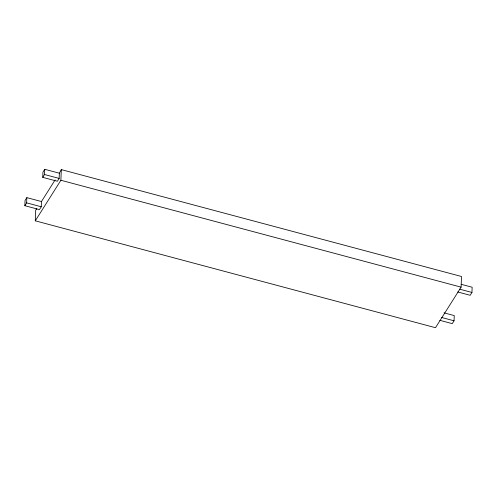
<?xml version="1.0" encoding="UTF-8"?>
<svg xmlns="http://www.w3.org/2000/svg" width="497" height="497" viewBox="0 0 497 497"><rect width="100%" height="100%" fill="white"/><g stroke="black" fill="none" stroke-linecap="round" stroke-linejoin="round"><path stroke-width="0.75" d="M41.462 201.546L41.257 206.764L39.468 209.604L24.85 205.696L25.049 200.477L26.838 197.638L41.462 201.546L55.092 179.957M24.85 205.696L26.639 202.863L26.838 197.638M59.36 173.198L44.736 169.297L42.947 172.13L42.748 177.354L57.366 181.256L59.155 178.423L59.36 173.198L61.299 169.614L461.514 276.5L461.104 287.148L435.496 327.703L35.281 220.817L35.691 210.169L36.685 208.585L36.666 209.138M42.748 177.354L44.537 174.515L44.736 169.297M35.281 220.817L60.889 180.262L61.299 169.614M439.833 320.317L452.264 323.634L454.053 320.801L454.252 315.576L444.02 312.843M457.731 291.969L470.162 295.286L471.951 292.453L472.15 287.229L461.185 284.303M44.537 174.515L59.155 178.423M60.889 180.262L461.104 287.148M459.52 289.136L471.951 292.453M26.639 202.863L41.257 206.764M441.622 317.477L454.053 320.801"/></g></svg>
